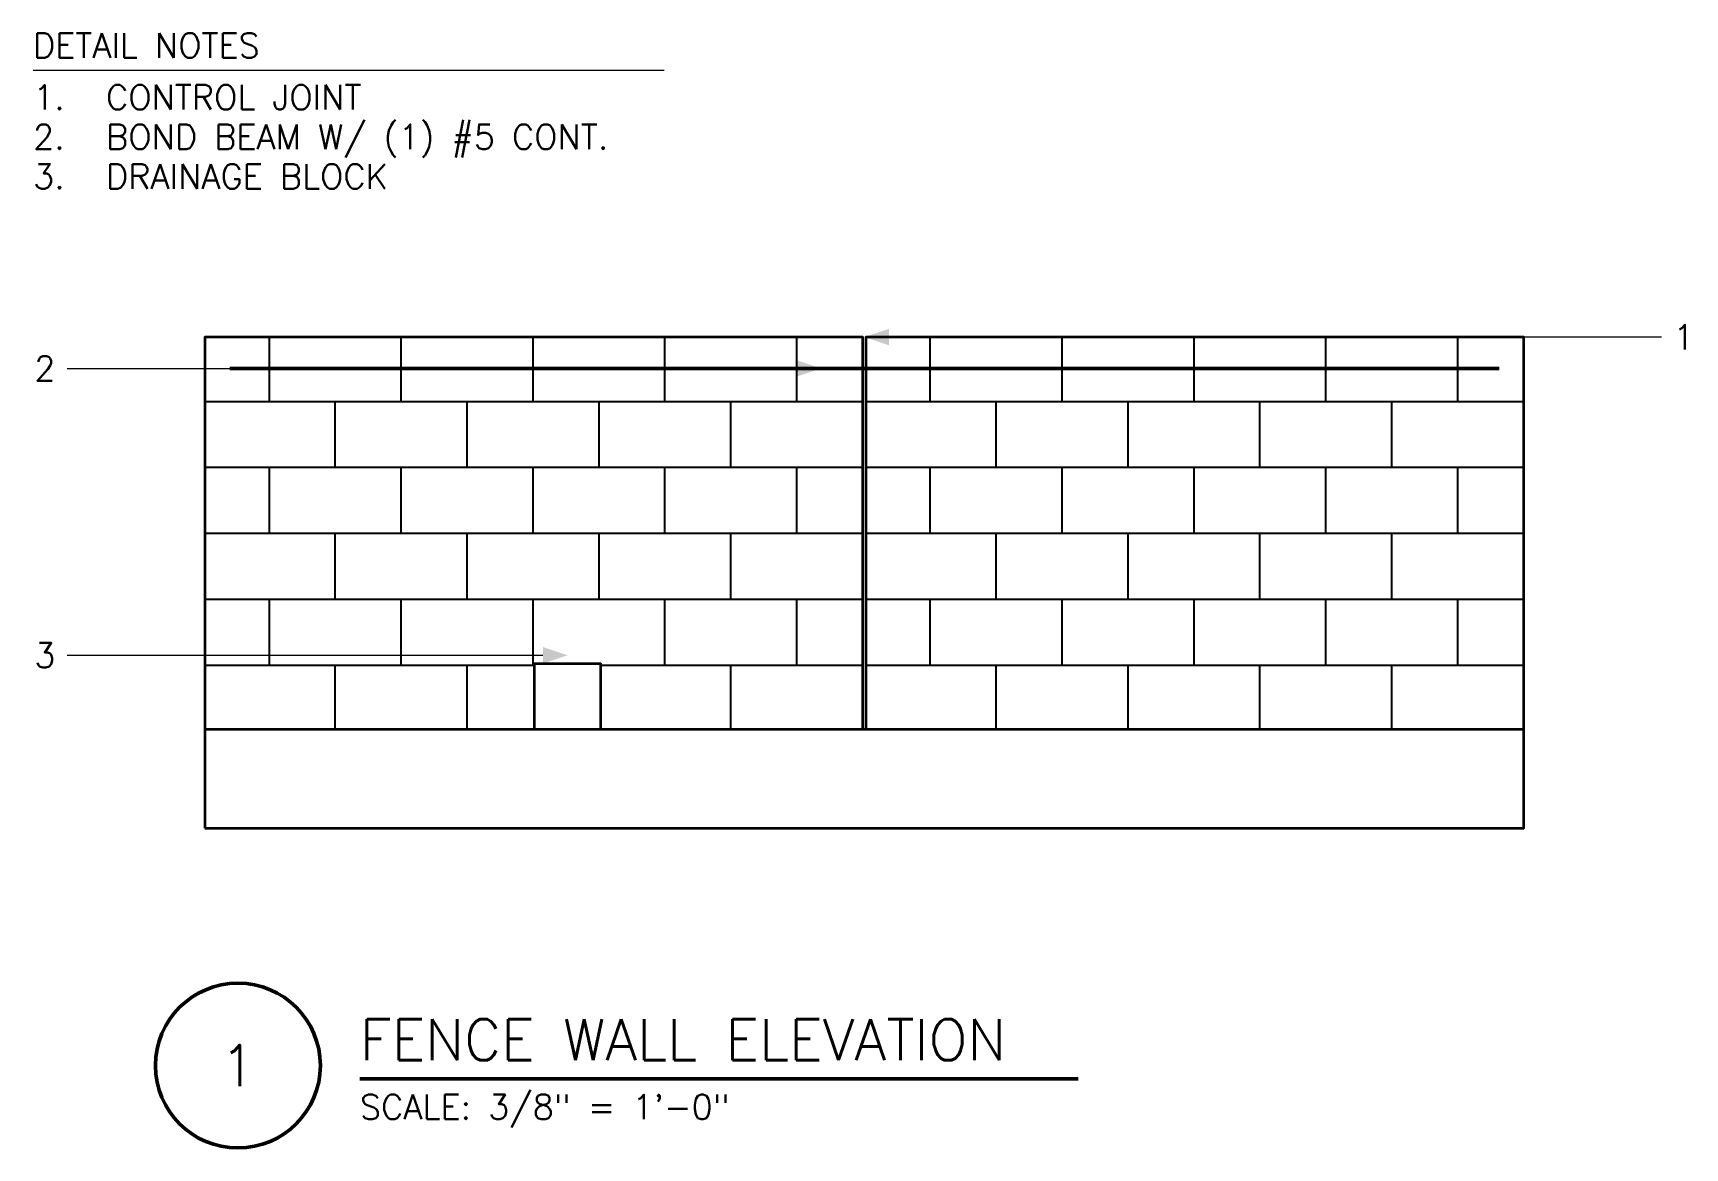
# Model space of a CAD drawing. Header units: inches. Extents: x -21 to 180, y -51 to 85.
import ezdxf
from ezdxf.enums import TextEntityAlignment as Align

# ---------------------------------------------------------------- set-up
doc = ezdxf.new("R2010")
doc.units = ezdxf.units.IN
doc.header["$MEASUREMENT"] = 0
for name, color, linetype, lineweight in [('S-ANNO-NOTE', 7, 'CONTINUOUS', 18), ('S-ANNO-TTLB', 7, 'CONTINUOUS', 50), ('S-DETL-BYND', 7, 'CONTINUOUS', 25), ('S-DETL-CUT', 7, 'CONTINUOUS', 50), ('S-DETL-REBR', 7, 'CONTINUOUS', 50)]:
    doc.layers.add(name, color=color, linetype=linetype, lineweight=lineweight)
doc.styles.add('KERF', font='romans.shx')

msp = doc.modelspace()

# ---------------------------------------------------------------- hatches: boundary and pattern name
at = {"layer": 'S-ANNO-NOTE', "lineweight": 50}
for points in [[(80, 47.625), (83, 46.625), (83, 48.625)], [(74.76699, 43.8125), (71.76699, 44.8125), (71.76699, 42.8125)], [(44, 9), (41, 10), (41, 8)]]:
    msp.add_hatch(color=256, dxfattribs=at).paths.add_polyline_path(points)

# ---------------------------------------------------------------- linework, layer by layer
at = {"layer": 'S-ANNO-NOTE', "lineweight": 18}
for points in [[(-20.857143, 80.025), (55.714286, 80.025)], [(176.72, 47.625), (172.72, 47.625), (83, 47.625)], [(-16.72, 43.8125), (-12.72, 43.8125), (71.76699, 43.8125)], [(-16.72, 9), (-12.72, 9), (41, 9)]]:
    msp.add_lwpolyline(points, dxfattribs=at)
at = {"layer": 'S-ANNO-TTLB', "lineweight": 50}
msp.add_lwpolyline([(-6, -40.8, 1), (14, -40.8, 1)], format="xyb", close=True, dxfattribs=at)
msp.add_lwpolyline([(18.8, -42.4), (105.942857, -42.4)], dxfattribs=at)
at = {"layer": 'S-DETL-BYND', "lineweight": 25}
for points in [[(7.8125, 39.8125), (7.8125, 47.625)], [(23.8125, 39.8125), (23.8125, 47.625)], [(39.8125, 39.8125), (39.8125, 47.625)], [(55.8125, 39.8125), (55.8125, 47.625)], [(71.8125, 39.8125), (71.8125, 47.625)], [(88, 39.8125), (88, 47.625)], [(104, 39.8125), (104, 47.625)], [(120, 39.8125), (120, 47.625)], [(136, 39.8125), (136, 47.625)], [(152, 39.8125), (152, 47.625)], [(0, 39.8125), (79.8125, 39.8125)], [(15.8125, 31.8125), (15.8125, 39.8125)], [(31.8125, 31.8125), (31.8125, 39.8125)], [(47.8125, 31.8125), (47.8125, 39.8125)], [(63.8125, 31.8125), (63.8125, 39.8125)], [(80.1875, 39.8125), (160, 39.8125)], [(96, 31.8125), (96, 39.8125)], [(112, 31.8125), (112, 39.8125)], [(128, 31.8125), (128, 39.8125)], [(144, 31.8125), (144, 39.8125)], [(0, 31.8125), (79.8125, 31.8125)], [(7.8125, 23.8125), (7.8125, 31.8125)], [(23.8125, 23.8125), (23.8125, 31.8125)], [(39.8125, 23.8125), (39.8125, 31.8125)], [(55.8125, 23.8125), (55.8125, 31.8125)], [(71.8125, 23.8125), (71.8125, 31.8125)], [(80.1875, 31.8125), (160, 31.8125)], [(88, 23.8125), (88, 31.8125)], [(104, 23.8125), (104, 31.8125)], [(120, 23.8125), (120, 31.8125)], [(136, 23.8125), (136, 31.8125)], [(152, 23.8125), (152, 31.8125)], [(0, 23.8125), (79.8125, 23.8125)], [(15.8125, 15.8125), (15.8125, 23.8125)], [(31.8125, 15.8125), (31.8125, 23.8125)], [(47.8125, 15.8125), (47.8125, 23.8125)], [(63.8125, 15.8125), (63.8125, 23.8125)], [(80.1875, 23.8125), (160, 23.8125)], [(96, 15.8125), (96, 23.8125)], [(112, 15.8125), (112, 23.8125)], [(128, 15.8125), (128, 23.8125)], [(144, 15.8125), (144, 23.8125)], [(0, 15.8125), (79.8125, 15.8125)], [(7.8125, 7.8125), (7.8125, 15.8125)], [(23.8125, 7.8125), (23.8125, 15.8125)], [(39.8125, 7.8125), (39.8125, 15.8125)], [(55.8125, 7.8125), (55.8125, 15.8125)], [(71.8125, 7.8125), (71.8125, 15.8125)], [(80.1875, 15.8125), (160, 15.8125)], [(88, 7.8125), (88, 15.8125)], [(104, 7.8125), (104, 15.8125)], [(120, 7.8125), (120, 15.8125)], [(136, 7.8125), (136, 15.8125)], [(152, 7.8125), (152, 15.8125)], [(0, 7.8125), (40, 7.8125)], [(15.8125, 0), (15.8125, 7.8125)], [(31.8125, 0), (31.8125, 7.8125)], [(48, 7.8125), (79.8125, 7.8125)], [(63.8125, 0), (63.8125, 7.8125)], [(80.1875, 7.8125), (160, 7.8125)], [(96, 0), (96, 7.8125)], [(112, 0), (112, 7.8125)], [(128, 0), (128, 7.8125)], [(144, 0), (144, 7.8125)]]:
    msp.add_lwpolyline(points, dxfattribs=at)
at = {"layer": 'S-DETL-CUT', "lineweight": 35}
for points in [[(79.8125, 0), (79.8125, 47.625), (0, 47.625), (0, 0)], [(160, 0), (160, 47.625), (80.1875, 47.625), (80.1875, 0)], [(40, 0), (40, 8), (48, 8), (48, 0)]]:
    msp.add_lwpolyline(points, dxfattribs=at)
msp.add_lwpolyline([(0, -12), (160, -12), (160, 0), (0, 0)], close=True, dxfattribs=at)
at = {"layer": 'S-DETL-REBR', "lineweight": 50}
msp.add_lwpolyline([(3, 43.8125), (157, 43.8125)], dxfattribs=at)

# ---------------------------------------------------------------- texts
at = {"layer": 'S-ANNO-NOTE', "lineweight": 18, "style": 'KERF'}
for s, p in [('DETAIL NOTES', (-20.857143, 81.525)), ('1.', (-20.857143, 75.225)), ('CONTROL JOINT', (-12, 75.225)), ('2.', (-20.857143, 70.425)), ('BOND BEAM W/ (1) #5 CONT.', (-12, 70.425)), ('3.', (-20.857143, 65.625)), ('DRAINAGE BLOCK', (-12, 65.625))]:
    msp.add_text(s, height=3, dxfattribs=at).set_placement(p)
for s, p in [('1', (179.428571, 47.625)), ('2', (-19.428571, 43.8125)), ('3', (-19.428571, 9))]:
    msp.add_text(s, height=3, dxfattribs=at).set_placement(p, align=Align.MIDDLE_CENTER)
at = {"layer": 'S-ANNO-TTLB', "lineweight": 50, "style": 'KERF'}
msp.add_text('FENCE WALL ELEVATION', height=5, dxfattribs=at).set_placement((18.8, -40.16))
msp.add_text('1', height=5, dxfattribs=at).set_placement((4, -40.8), align=Align.MIDDLE_CENTER)
at = {"layer": 'S-ANNO-TTLB', "lineweight": 18, "style": 'KERF'}
msp.add_text('SCALE: 3/8" = 1\'-0"', height=3, dxfattribs=at).set_placement((18.8, -47.32))

doc.saveas('drawing.dxf')
